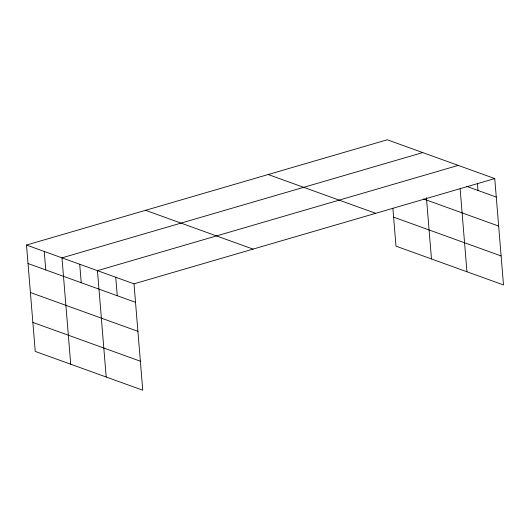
<?xml version="1.0" encoding="UTF-8"?>
<svg xmlns="http://www.w3.org/2000/svg" width="530" height="530" viewBox="0 0 530 530"><rect width="100%" height="100%" fill="white"/><g stroke="black" fill="none" stroke-linecap="round" stroke-linejoin="round"><path stroke-width="0.79" d="M26.5 245.045L134.004 283.841L142.749 390.212L35.245 351.417L26.5 245.045L387.251 139.787L494.755 178.583L503.5 284.954L395.996 246.159L392.882 208.27M422.728 152.587L61.977 257.845L70.722 364.216M458.205 165.393L97.454 270.651L106.199 377.022M134.004 283.841L494.755 178.583M466.579 186.348L496.272 197.067M423.543 198.962L498.657 226.071M393.611 217.154L501.115 255.95M268.2 174.522L375.71 213.318M145.545 210.311L253.055 249.107M28.017 263.523L135.528 302.319M30.402 292.527L137.913 331.323M32.86 322.412L140.364 361.208M477.404 183.241L478 190.469M460.119 188.706L466.95 271.764M426.431 197.657L431.473 258.965M115.732 277.243L117.249 295.727M79.712 264.245L81.236 282.728M44.235 251.445L45.759 269.922"/></g></svg>
